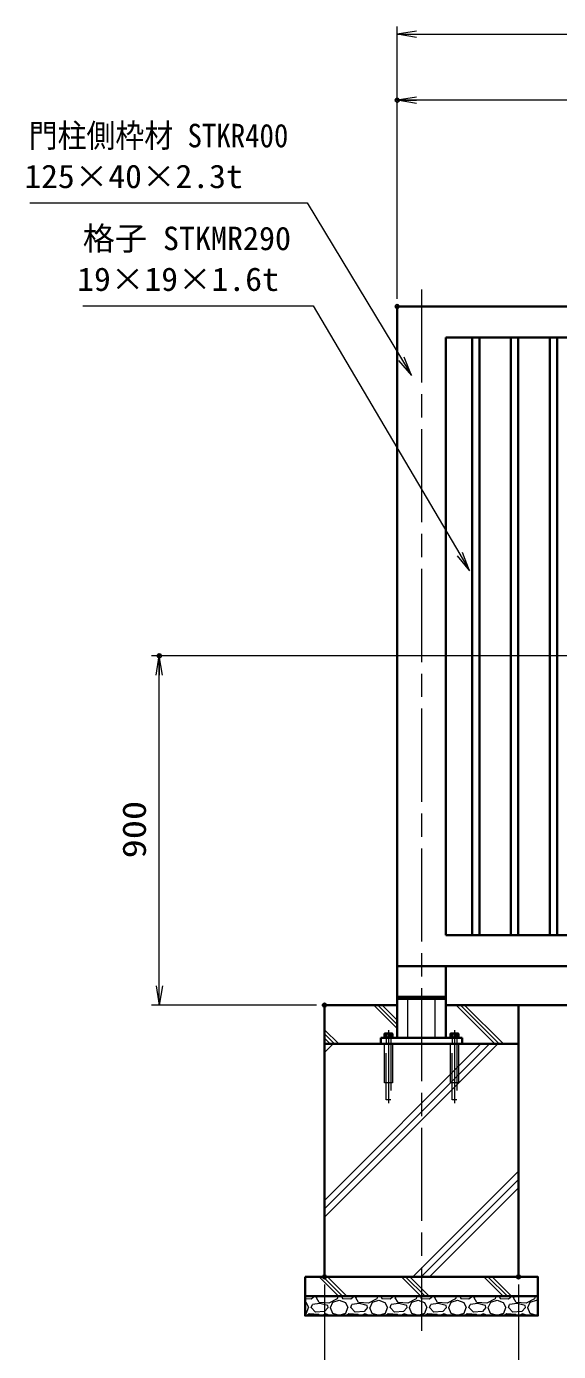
# Model space of a CAD drawing. Units: millimetres at full size; details may follow other scales. Extents: x -5940 to 5940, y -4200 to 4200.
# Drawn here: x -3530 to -2159, y -2321 to 1093 of the extents above; entities that cross this region are included whole.
import ezdxf
from ezdxf.enums import TextEntityAlignment as Align

# ---------------------------------------------------------------- set-up
doc = ezdxf.new("R2010")
doc.units = ezdxf.units.MM
doc.header["$LTSCALE"] = 20
doc.header["$PDMODE"] = 32
doc.header["$PDSIZE"] = 10
doc.linetypes.add('DASHED', pattern=[7.5, 6, -1.5])
doc.linetypes.add('USER1', pattern=[18, 12, -1.5, 3, -1.5])
for name, color, linetype, lineweight in [('0-1_外形線', 7, 'Continuous', 35), ('0-2_隠れ線', 140, 'DASHED', 18), ('0-3_軸線', 200, 'USER1', 15), ('0-5_細線', 2, 'Continuous', 35), ('0-6_寸法線', 4, 'Continuous', 18), ('0-7_0', 7, 'Continuous', 18), ('0-E_ハッチング', 253, 'Continuous', 13)]:
    doc.layers.add(name, color=color, linetype=linetype, lineweight=lineweight)
doc.layers.add('0-8_Defpoints', color=7, linetype='Continuous')
doc.styles.add('ＭＳ ゴシック', font='')
doc.styles.get('ＭＳ ゴシック').set_extended_font_data('MS Gothic')

# ---------------------------------------------------------------- blocks, each defined once
blk = doc.blocks.new('PROFSP005ACXU6')
at = {"layer": '0-1_外形線'}
for p, q in [((12, 166), (12, 0)), ((199.9, 103.9), (12, 103.9)), ((12, -166), (12, 0)), ((216, 0), (216, 180)), ((199.9, -103.9), (12, -103.9))]:
    blk.add_line(p, q, dxfattribs=at)
for points in [[(108, 207.8), (12, 207.8), (12, 166), (0, 166), (0, 0)], [(108, -207.8), (12, -207.8), (12, -166), (0, -166), (0, 0)], [(216, 180), (199.9, 207.8), (108, 207.8)], [(216, 0), (216, -180), (199.9, -207.8), (108, -207.8)]]:
    blk.add_lwpolyline(points, dxfattribs=at)
for centre, radius, start, end in [((124, 155.9), 92, 325.61587, 34.38413), ((-127.9, 0), 343.9, 342.41211, 17.58789), ((124, -155.9), 92, 325.61587, 34.38413)]:
    blk.add_arc(centre, radius, start, end, dxfattribs=at)
blk = doc.blocks.new('A$C7A822601')
at = {"layer": '0-7_0', "rotation": 90}
blk.add_blockref('PROFSP005ACXU6', (0, 0), dxfattribs=at)
blk = doc.blocks.new('_Open')
at = {"layer": '0-7_0'}
blk.add_line((-20, 3.333), (0, 0), dxfattribs=at)
blk.add_lwpolyline([(-20, -3.333), (0, 0), (-20, 0)], dxfattribs=at)
blk = doc.blocks.new('S25')
at = {"layer": '0-6_寸法線'}
for points in [[(-13420579.7, 57489201.2), (-13406302.1, 57489201.2), (-13401438.6, 57481161), (-13400921, 57480305.4)], [(-13401581.2, 57481074.8), (-13400921, 57480305.4), (-13401296, 57481247.3)]]:
    blk.add_lwpolyline(points, dxfattribs=at)
at = {"layer": '0-6_寸法線', "color": 254, "style": 'ＭＳ ゴシック'}
for s, width, p in [('門柱側枠材 STKR400', 0.9, (-13420640.2, 57491698.1)), ('125×40×2.3t', 1.05, (-13420867.7, 57489598.1))]:
    blk.add_text(s, height=1212, dxfattribs=dict(at, width=width)).set_placement(p, align=Align.BOTTOM_LEFT)
blk = doc.blocks.new('S26')
at = {"layer": '0-6_寸法線'}
for points in [[(-13417854.9, 57483903.6), (-13405986.9, 57483903.6), (-13398431.5, 57471101.5), (-13397923.2, 57470240.3)], [(-13398575, 57471016.8), (-13397923.2, 57470240.3), (-13398288, 57471186.2)]]:
    blk.add_lwpolyline(points, dxfattribs=at)
at = {"layer": '0-6_寸法線', "color": 254, "style": 'ＭＳ ゴシック'}
blk.add_text('格子 STKMR290', height=1212, dxfattribs=at).set_placement((-13417854.9, 57486400.5), align=Align.BOTTOM_LEFT)
at = {"layer": '0-6_寸法線', "color": 254, "style": 'ＭＳ ゴシック', "width": 1.05}
blk.add_text('19×19×1.6t', height=1212, dxfattribs=at).set_placement((-13418142.9, 57484300.5), align=Align.BOTTOM_LEFT)

msp = doc.modelspace()

# ---------------------------------------------------------------- linework, layer by layer
at = {"layer": '0-1_外形線'}
for p, q in [((-1514.8, 371.52), (-2574.8, 371.52)), ((-2574.8, 371.52), (-2574.8, -1328.48)), ((-1594.8, 291.52), (-2449.8, 291.52)), ((-2449.8, 291.52), (-2449.8, -1248.48)), ((-2381.8, 291.52), (-2381.8, -1248.48)), ((-2362.8, 291.52), (-2362.8, -1248.48)), ((-2281.8, 291.52), (-2281.8, -1248.48)), ((-2262.8, 291.52), (-2262.8, -1248.48)), ((-2181.8, 291.52), (-2181.8, -1248.48)), ((-2162.8, 291.52), (-2162.8, -1248.48)), ((-2449.8, -1248.48), (-1594.8, -1248.48)), ((-2574.8, -1328.48), (-1514.8, -1328.48)), ((-2574.8, -1328.48), (-2574.8, -1512.48)), ((-2449.8, -1328.48), (-2449.8, -1512.48)), ((-2574.8, -1407.48), (-2449.8, -1407.48)), ((-2449.8, -1412.48), (-2574.8, -1412.48)), ((-2547.3, -1407.48), (-2547.3, -1412.48)), ((-2477.3, -1407.48), (-2477.3, -1412.48)), ((-2262.3, -1428.48), (-574.8, -1428.48)), ((-2617.3, -1512.48), (-2407.3, -1512.48)), ((-2617.3, -1512.48), (-2617.3, -1528.48)), ((-2407.3, -1528.48), (-2617.3, -1528.48)), ((-2407.3, -1512.48), (-2407.3, -1528.48))]:
    msp.add_line(p, q, dxfattribs=at)
msp.add_lwpolyline([(-2574.8, -1428.48), (-2762.3, -1428.48), (-2762.3, -1528.48), (-2262.3, -1528.48), (-2262.3, -1428.48), (-2449.8, -1428.48)], dxfattribs=at)
for points in [[(-2762.3, -1528.48), (-2262.3, -1528.48), (-2262.3, -2128.48), (-2762.3, -2128.48)], [(-2812.3, -2128.48), (-2212.3, -2128.48), (-2212.3, -2178.48), (-2812.3, -2178.48)], [(-2212.3, -2178.48), (-2812.3, -2178.48), (-2812.3, -2228.48), (-2212.3, -2228.48)]]:
    msp.add_lwpolyline(points, close=True, dxfattribs=at)
at = {"layer": '0-2_隠れ線'}
for p, q in [((-2547.3, -1512.48), (-2547.3, -1412.48)), ((-2477.3, -1512.48), (-2477.3, -1412.48)), ((-2607.3, -1628.48), (-2607.3, -1528.48)), ((-2603.3, -1512.48), (-2603.3, -1528.48)), ((-2603.3, -1672.48), (-2603.3, -1528.48)), ((-2591.3, -1512.48), (-2591.3, -1528.48)), ((-2587.3, -1528.48), (-2587.3, -1628.48)), ((-2433.3, -1512.48), (-2433.3, -1528.48)), ((-2433.3, -1672.48), (-2433.3, -1528.48)), ((-2421.3, -1512.48), (-2421.3, -1528.48)), ((-2421.3, -1528.48), (-2421.3, -1672.48)), ((-2587.3, -1628.48), (-2607.3, -1628.48)), ((-2421.3, -1672.48), (-2433.3, -1672.48))]:
    msp.add_line(p, q, dxfattribs=at)
for points in [[(-2591.3, -1528.48), (-2591.3, -1672.48), (-2603.3, -1672.48)], [(-2417.3, -1528.48), (-2417.3, -1628.48), (-2437.3, -1628.48), (-2437.3, -1528.48)]]:
    msp.add_lwpolyline(points, dxfattribs=at)
at = {"layer": '0-3_軸線'}
for p, q in [((-2512.3, 415.44), (-2512.3, -2267.84)), ((-2597.3, -1493.14), (-2597.3, -1681.02)), ((-2427.3, -1493.14), (-2427.3, -1681.02))]:
    msp.add_line(p, q, dxfattribs=at)
at = {"layer": '0-6_寸法線'}
for p, q in [((-2574.8, 391.52), (-2574.8, 1092.78)), ((-2574.8, 1072.78), (-449.8, 1072.78)), ((-2574.8, 391.52), (-2574.8, 922.78)), ((-1514.8, 902.78), (-2574.8, 902.78)), ((-1504.8, -528.48), (-3207.65, -528.48)), ((-3187.65, -1428.48), (-3187.65, -528.48)), ((-2782.3, -1428.48), (-3207.65, -1428.48)), ((-2762.3, -2148.48), (-2762.3, -2583.41)), ((-2262.3, -2148.48), (-2262.3, -2583.41))]:
    msp.add_line(p, q, dxfattribs=at)
at = {"layer": '0-8_Defpoints'}
for p in [(-2574.8, 902.78), (-2574.8, 371.52), (-3187.65, -528.48), (-2762.3, -1428.48), (-2762.3, -2128.48), (-2262.3, -2128.48)]:
    msp.add_point(p, dxfattribs=at)
at = {"layer": '0-E_ハッチング'}
for p, q in [((-2574.8, -1488.86), (-2635.17, -1428.48)), ((-2574.8, -1477.98), (-2624.3, -1428.48)), ((-2574.8, -1467.11), (-2613.42, -1428.48)), ((-2323.04, -1528.48), (-2423.04, -1428.48)), ((-2312.16, -1528.48), (-2412.16, -1428.48)), ((-2301.29, -1528.48), (-2401.29, -1428.48)), ((-2725.55, -1528.48), (-2762.3, -1491.74)), ((-2736.43, -1528.48), (-2762.3, -1502.61)), ((-2747.3, -1528.48), (-2762.3, -1513.49)), ((-2762.3, -1931.62), (-2359.16, -1528.48)), ((-2762.3, -1529.11), (-2761.67, -1528.48)), ((-2762.3, -1953.37), (-2337.41, -1528.48)), ((-2762.3, -1550.86), (-2739.92, -1528.48)), ((-2762.3, -1975.12), (-2315.66, -1528.48)), ((-2534.89, -2128.48), (-2262.3, -1855.89)), ((-2513.14, -2128.48), (-2262.3, -1877.64)), ((-2491.39, -2128.48), (-2262.3, -1899.39)), ((-2726.22, -2178.48), (-2776.22, -2128.48)), ((-2715.35, -2178.48), (-2765.35, -2128.48)), ((-2704.47, -2178.48), (-2754.47, -2128.48)), ((-2514.09, -2178.48), (-2564.09, -2128.48)), ((-2503.22, -2178.48), (-2553.22, -2128.48)), ((-2492.34, -2178.48), (-2542.34, -2128.48)), ((-2301.96, -2178.48), (-2351.96, -2128.48)), ((-2291.08, -2178.48), (-2341.08, -2128.48)), ((-2280.21, -2178.48), (-2330.21, -2128.48)), ((-2812.3, -2184.48), (-2796.28, -2185.24)), ((-2796.28, -2185.24), (-2787.53, -2178.48)), ((-2783.07, -2182.2), (-2779.73, -2178.48)), ((-2775.96, -2194.39), (-2783.07, -2182.2)), ((-2727.29, -2178.48), (-2729.22, -2185.24)), ((-2718.44, -2178.48), (-2716.02, -2184.23)), ((-2716.02, -2184.23), (-2694.68, -2185.24)), ((-2694.68, -2185.24), (-2685.93, -2178.48)), ((-2681.47, -2182.2), (-2678.13, -2178.48)), ((-2674.36, -2194.39), (-2681.47, -2182.2)), ((-2625.69, -2178.48), (-2627.62, -2185.24)), ((-2616.84, -2178.48), (-2614.42, -2184.23)), ((-2614.42, -2184.23), (-2593.08, -2185.24)), ((-2593.08, -2185.24), (-2584.33, -2178.48)), ((-2579.87, -2182.2), (-2576.53, -2178.48)), ((-2572.76, -2194.39), (-2579.87, -2182.2)), ((-2524.09, -2178.48), (-2526.02, -2185.24)), ((-2515.24, -2178.48), (-2512.82, -2184.23)), ((-2512.82, -2184.23), (-2491.48, -2185.24)), ((-2491.48, -2185.24), (-2482.73, -2178.48)), ((-2478.27, -2182.2), (-2474.93, -2178.48)), ((-2471.16, -2194.39), (-2478.27, -2182.2)), ((-2422.49, -2178.48), (-2424.42, -2185.24)), ((-2413.64, -2178.48), (-2411.22, -2184.23)), ((-2411.22, -2184.23), (-2389.88, -2185.24)), ((-2389.88, -2185.24), (-2381.13, -2178.48)), ((-2376.67, -2182.2), (-2373.33, -2178.48)), ((-2369.56, -2194.39), (-2376.67, -2182.2)), ((-2320.89, -2178.48), (-2322.82, -2185.24)), ((-2312.04, -2178.48), (-2309.62, -2184.23)), ((-2309.62, -2184.23), (-2288.28, -2185.24)), ((-2288.28, -2185.24), (-2279.53, -2178.48)), ((-2275.07, -2182.2), (-2271.73, -2178.48)), ((-2267.96, -2194.39), (-2275.07, -2182.2)), ((-2219.29, -2178.48), (-2221.22, -2185.24)), ((-2812.3, -2193.34), (-2809.49, -2194.39)), ((-2809.49, -2194.39), (-2803.39, -2207.6)), ((-2808.47, -2221.82), (-2803.39, -2207.6)), ((-2796.28, -2207.6), (-2793.23, -2199.47)), ((-2785.1, -2219.79), (-2796.28, -2207.6)), ((-2773.93, -2197.44), (-2793.23, -2199.47)), ((-2761.74, -2217.76), (-2785.1, -2219.79)), ((-2750.56, -2196.42), (-2775.96, -2194.39)), ((-2753.61, -2202.52), (-2773.93, -2197.44)), ((-2752.59, -2207.6), (-2761.74, -2217.76)), ((-2752.59, -2207.6), (-2753.61, -2202.52)), ((-2729.22, -2185.24), (-2750.56, -2196.42)), ((-2747.51, -2207.6), (-2741.42, -2221.82)), ((-2746.5, -2207.6), (-2740.4, -2193.37)), ((-2740.4, -2193.37), (-2724.14, -2188.29)), ((-2724.14, -2188.29), (-2707.89, -2194.39)), ((-2707.89, -2194.39), (-2701.79, -2207.6)), ((-2706.87, -2221.82), (-2701.79, -2207.6)), ((-2694.68, -2207.6), (-2691.63, -2199.47)), ((-2683.5, -2219.79), (-2694.68, -2207.6)), ((-2672.33, -2197.44), (-2691.63, -2199.47)), ((-2660.14, -2217.76), (-2683.5, -2219.79)), ((-2648.96, -2196.42), (-2674.36, -2194.39)), ((-2652.01, -2202.52), (-2672.33, -2197.44)), ((-2650.99, -2207.6), (-2660.14, -2217.76)), ((-2650.99, -2207.6), (-2652.01, -2202.52)), ((-2627.62, -2185.24), (-2648.96, -2196.42)), ((-2645.91, -2207.6), (-2639.82, -2221.82)), ((-2644.9, -2207.6), (-2638.8, -2193.37)), ((-2638.8, -2193.37), (-2622.54, -2188.29)), ((-2622.54, -2188.29), (-2606.29, -2194.39)), ((-2606.29, -2194.39), (-2600.19, -2207.6)), ((-2605.27, -2221.82), (-2600.19, -2207.6)), ((-2593.08, -2207.6), (-2590.03, -2199.47)), ((-2581.9, -2219.79), (-2593.08, -2207.6)), ((-2570.73, -2197.44), (-2590.03, -2199.47)), ((-2558.54, -2217.76), (-2581.9, -2219.79)), ((-2547.36, -2196.42), (-2572.76, -2194.39)), ((-2550.41, -2202.52), (-2570.73, -2197.44)), ((-2549.39, -2207.6), (-2558.54, -2217.76)), ((-2549.39, -2207.6), (-2550.41, -2202.52)), ((-2526.02, -2185.24), (-2547.36, -2196.42)), ((-2544.31, -2207.6), (-2538.22, -2221.82)), ((-2543.3, -2207.6), (-2537.2, -2193.37)), ((-2537.2, -2193.37), (-2520.94, -2188.29)), ((-2520.94, -2188.29), (-2504.69, -2194.39)), ((-2504.69, -2194.39), (-2498.59, -2207.6)), ((-2503.67, -2221.82), (-2498.59, -2207.6)), ((-2491.48, -2207.6), (-2488.43, -2199.47)), ((-2480.3, -2219.79), (-2491.48, -2207.6)), ((-2469.13, -2197.44), (-2488.43, -2199.47)), ((-2456.94, -2217.76), (-2480.3, -2219.79)), ((-2445.76, -2196.42), (-2471.16, -2194.39)), ((-2448.81, -2202.52), (-2469.13, -2197.44)), ((-2447.79, -2207.6), (-2456.94, -2217.76)), ((-2447.79, -2207.6), (-2448.81, -2202.52)), ((-2424.42, -2185.24), (-2445.76, -2196.42)), ((-2442.71, -2207.6), (-2436.62, -2221.82)), ((-2441.7, -2207.6), (-2435.6, -2193.37)), ((-2435.6, -2193.37), (-2419.34, -2188.29)), ((-2419.34, -2188.29), (-2403.09, -2194.39)), ((-2403.09, -2194.39), (-2396.99, -2207.6)), ((-2402.07, -2221.82), (-2396.99, -2207.6)), ((-2389.88, -2207.6), (-2386.83, -2199.47)), ((-2378.7, -2219.79), (-2389.88, -2207.6)), ((-2367.53, -2197.44), (-2386.83, -2199.47)), ((-2355.34, -2217.76), (-2378.7, -2219.79)), ((-2344.16, -2196.42), (-2369.56, -2194.39)), ((-2347.21, -2202.52), (-2367.53, -2197.44)), ((-2346.19, -2207.6), (-2355.34, -2217.76)), ((-2346.19, -2207.6), (-2347.21, -2202.52)), ((-2322.82, -2185.24), (-2344.16, -2196.42)), ((-2341.11, -2207.6), (-2335.02, -2221.82)), ((-2340.1, -2207.6), (-2334, -2193.37)), ((-2334, -2193.37), (-2317.74, -2188.29)), ((-2317.74, -2188.29), (-2301.49, -2194.39)), ((-2301.49, -2194.39), (-2295.39, -2207.6)), ((-2300.47, -2221.82), (-2295.39, -2207.6)), ((-2288.28, -2207.6), (-2285.23, -2199.47)), ((-2277.1, -2219.79), (-2288.28, -2207.6)), ((-2265.93, -2197.44), (-2285.23, -2199.47)), ((-2253.74, -2217.76), (-2277.1, -2219.79)), ((-2242.56, -2196.42), (-2267.96, -2194.39)), ((-2245.61, -2202.52), (-2265.93, -2197.44)), ((-2244.59, -2207.6), (-2253.74, -2217.76)), ((-2244.59, -2207.6), (-2245.61, -2202.52)), ((-2221.22, -2185.24), (-2242.56, -2196.42)), ((-2239.51, -2207.6), (-2233.42, -2221.82)), ((-2238.5, -2207.6), (-2232.4, -2193.37)), ((-2232.4, -2193.37), (-2216.14, -2188.29)), ((-2216.14, -2188.29), (-2212.3, -2189.74)), ((-2812.3, -2222.94), (-2808.47, -2221.82)), ((-2801.36, -2223.85), (-2806.43, -2228.48)), ((-2776.98, -2225.88), (-2801.36, -2223.85)), ((-2775.39, -2228.48), (-2776.98, -2225.88)), ((-2759.7, -2223.85), (-2766.82, -2226.9)), ((-2766.82, -2226.9), (-2766.18, -2228.48)), ((-2747.51, -2227.92), (-2759.7, -2223.85)), ((-2748.46, -2228.48), (-2747.51, -2227.92)), ((-2741.42, -2221.82), (-2724.14, -2226.9)), ((-2724.14, -2226.9), (-2706.87, -2221.82)), ((-2699.76, -2223.85), (-2704.83, -2228.48)), ((-2675.38, -2225.88), (-2699.76, -2223.85)), ((-2673.79, -2228.48), (-2675.38, -2225.88)), ((-2658.1, -2223.85), (-2665.22, -2226.9)), ((-2665.22, -2226.9), (-2664.58, -2228.48)), ((-2645.91, -2227.92), (-2658.1, -2223.85)), ((-2646.86, -2228.48), (-2645.91, -2227.92)), ((-2639.82, -2221.82), (-2622.54, -2226.9)), ((-2622.54, -2226.9), (-2605.27, -2221.82)), ((-2598.16, -2223.85), (-2603.23, -2228.48)), ((-2573.78, -2225.88), (-2598.16, -2223.85)), ((-2572.19, -2228.48), (-2573.78, -2225.88)), ((-2556.5, -2223.85), (-2563.62, -2226.9)), ((-2563.62, -2226.9), (-2562.98, -2228.48)), ((-2544.31, -2227.92), (-2556.5, -2223.85)), ((-2545.26, -2228.48), (-2544.31, -2227.92)), ((-2538.22, -2221.82), (-2520.94, -2226.9)), ((-2520.94, -2226.9), (-2503.67, -2221.82)), ((-2496.56, -2223.85), (-2501.63, -2228.48)), ((-2472.18, -2225.88), (-2496.56, -2223.85)), ((-2470.59, -2228.48), (-2472.18, -2225.88)), ((-2454.9, -2223.85), (-2462.02, -2226.9)), ((-2462.02, -2226.9), (-2461.38, -2228.48)), ((-2442.71, -2227.92), (-2454.9, -2223.85)), ((-2443.66, -2228.48), (-2442.71, -2227.92)), ((-2436.62, -2221.82), (-2419.34, -2226.9)), ((-2419.34, -2226.9), (-2402.07, -2221.82)), ((-2394.96, -2223.85), (-2400.03, -2228.48)), ((-2370.58, -2225.88), (-2394.96, -2223.85)), ((-2368.99, -2228.48), (-2370.58, -2225.88)), ((-2353.3, -2223.85), (-2360.42, -2226.9)), ((-2360.42, -2226.9), (-2359.78, -2228.48)), ((-2341.11, -2227.92), (-2353.3, -2223.85)), ((-2342.06, -2228.48), (-2341.11, -2227.92)), ((-2335.02, -2221.82), (-2317.74, -2226.9)), ((-2317.74, -2226.9), (-2300.47, -2221.82)), ((-2293.36, -2223.85), (-2298.43, -2228.48)), ((-2268.98, -2225.88), (-2293.36, -2223.85)), ((-2267.39, -2228.48), (-2268.98, -2225.88)), ((-2251.7, -2223.85), (-2258.82, -2226.9)), ((-2258.82, -2226.9), (-2258.18, -2228.48)), ((-2239.51, -2227.92), (-2251.7, -2223.85)), ((-2240.46, -2228.48), (-2239.51, -2227.92)), ((-2233.42, -2221.82), (-2216.14, -2226.9)), ((-2216.14, -2226.9), (-2212.3, -2225.77))]:
    msp.add_line(p, q, dxfattribs=at)

# ---------------------------------------------------------------- block references
at = {"layer": '0-5_細線', "xscale": -0.05, "yscale": 0.05}
for p in [(-2597.3, -1512.48), (-2427.3, -1512.48)]:
    msp.add_blockref('A$C7A822601', p, dxfattribs=at)
at = {"layer": '0-6_寸法線', "xscale": 2.5, "yscale": 2.5}
for p, rotation in [((-2574.8, 1072.78), 180), ((-2574.8, 902.78), 180), ((-3187.65, -528.48), 90), ((-3187.65, -1428.48), 270)]:
    msp.add_blockref('_Open', p, dxfattribs=dict(at, rotation=rotation))
at = {"layer": '0-6_寸法線', "xscale": 0.05, "yscale": 0.05}
for name in ['S25', 'S26']:
    msp.add_blockref(name, (667507.99, -2873821.65), dxfattribs=at)

# ---------------------------------------------------------------- texts
at = {"layer": '0-6_寸法線', "color": 254, "style": 'ＭＳ ゴシック', "width": 1.2}
msp.add_text('900', height=60.56, rotation=90, dxfattribs=at).set_placement((-3203.99, -1050.48), align=Align.BOTTOM_LEFT)

doc.saveas('drawing.dxf')
